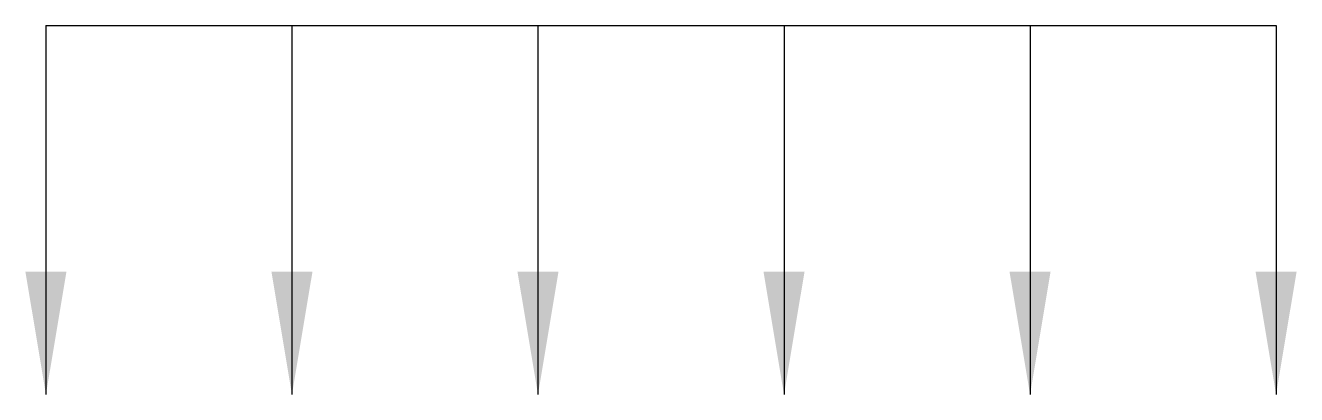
# Model space of a CAD drawing. Extents: x -3.8 to 6.6, y 809 to 812.
import ezdxf

# ---------------------------------------------------------------- set-up
doc = ezdxf.new("R2010")
doc.units = 0
doc.header["$MEASUREMENT"] = 0
doc.layers.add('3', color=3, linetype='CONTINUOUS')

msp = doc.modelspace()

# ---------------------------------------------------------------- linework, layer by layer
at = {"layer": '3'}
for p, q in [((-3.6, 812), (6.4, 812)), ((-3.6, 812), (-3.6, 809)), ((-1.6, 812), (-1.6, 809)), ((0.4, 812), (0.4, 809)), ((2.4, 812), (2.4, 809)), ((4.4, 812), (4.4, 809)), ((6.4, 812), (6.4, 809))]:
    msp.add_line(p, q, dxfattribs=at)
for points in [[(-3.433, 810), (-3.767, 810), (-3.6, 809)], [(-1.433, 810), (-1.767, 810), (-1.6, 809)], [(0.567, 810), (0.233, 810), (0.4, 809)], [(2.567, 810), (2.233, 810), (2.4, 809)], [(4.567, 810), (4.233, 810), (4.4, 809)], [(6.567, 810), (6.233, 810), (6.4, 809)]]:
    msp.add_solid(points, dxfattribs=at)

doc.saveas('drawing.dxf')
